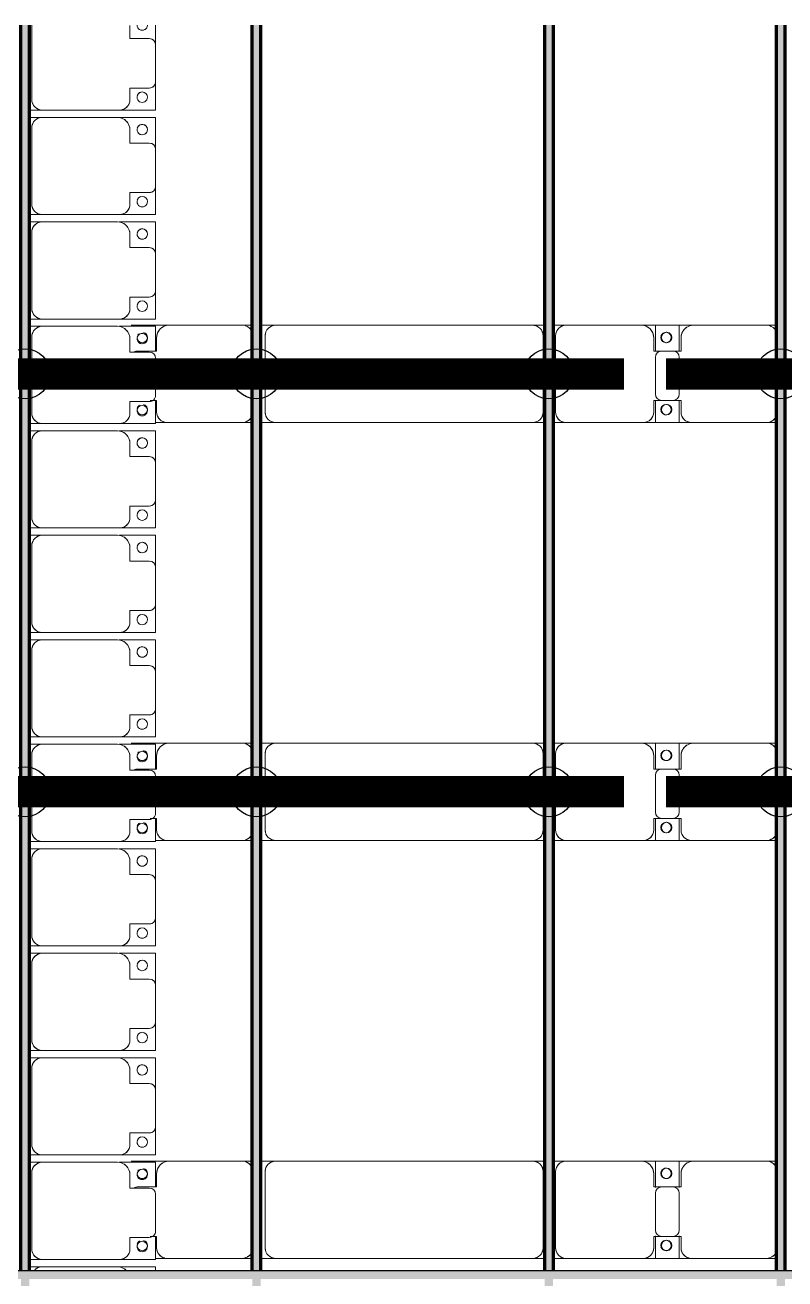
# Model space of a CAD drawing. Header units: millimetres. Extents: x -268744 to 115753, y -96240 to -10461.
# Drawn here: x -183046 to -179409, y -28647 to -22647 of the extents above; entities that cross this region are included whole.
import ezdxf

# ---------------------------------------------------------------- set-up
doc = ezdxf.new("R2010")
doc.units = ezdxf.units.MM
doc.layers.add('A-GENM', color=13, linetype='Continuous', lineweight=9)
doc.layers.add('S-BEAM', color=12, linetype='Continuous', lineweight=9)
doc.layers.add('GC-HOP 40x60 GIA CUONG', color=1, linetype='Continuous')

# ---------------------------------------------------------------- blocks, each defined once
blk = doc.blocks.new('Dầm C52 - Hộp 40x60-V24-KHUNG KẾT CẤU BÈ PIN 1')
at = {"layer": 'S-BEAM', "lineweight": 25}
blk.add_hatch(color=4, dxfattribs=at).paths.add_polyline_path([(-145811, -20), (145811, -20), (145811, 20), (-145811, 20)])
at = {"layer": 'S-BEAM', "color": 4, "lineweight": 25}
blk.add_line((-145811, 20), (145811, 20), dxfattribs=at)
blk = doc.blocks.new('Dải phao đi lại kèm đỡ invester - DẢI PHAO ĐI LẠI-102783-KHUNG KẾT CẤU BÈ PIN 1')
at = {"layer": 'A-GENM', "color": 7}
for p, q in [((2316.8, 1312.2), (2411.8, 1312.2)), ((2411.8, 1312.2), (2316.8, 1312.2)), ((2381.8, 1282.2), (2381.8, 1189.7)), ((2588.2, 1312.2), (2411.8, 1312.2)), ((2588.2, 1312.2), (2723.4, 1312.2)), ((2723.4, 1312.2), (2588.2, 1312.2)), ((2618.2, 1189.7), (2618.2, 1282.2)), ((2723.4, 1312.2), (2723.4, 1139.7)), ((2723.4, 1139.7), (2723.4, 1312.2)), ((2758.4, 1312.2), (2911.8, 1312.2)), ((2758.4, 1138.2), (2758.4, 1312.2)), ((2758.4, 1312.2), (2758.4, 1138.2)), ((2911.8, 1312.2), (2765.6, 1312.2)), ((2881.8, 1282.2), (2881.8, 1189.7)), ((3088.2, 1312.2), (2911.8, 1312.2)), ((3088.2, 1312.2), (3223.4, 1312.2)), ((3223.4, 1312.2), (3088.2, 1312.2)), ((3118.2, 1189.7), (3118.2, 1282.2)), ((3223.4, 1312.2), (3223.4, 1139.7)), ((3223.4, 1139.7), (3223.4, 1312.2)), ((3258.4, 1312.2), (3411.8, 1312.2)), ((3258.4, 1138.2), (3258.4, 1312.2)), ((3258.4, 1312.2), (3258.4, 1138.2)), ((3411.8, 1312.2), (3258.4, 1312.2)), ((3381.8, 1282.2), (3381.8, 1189.7)), ((3588.2, 1312.2), (3411.8, 1312.2)), ((3588.2, 1312.2), (3723.4, 1312.2)), ((3723.4, 1312.2), (3588.2, 1312.2)), ((3618.2, 1189.7), (3618.2, 1282.2)), ((3723.4, 1312.2), (3723.4, 1139.7)), ((3723.4, 1139.7), (3723.4, 1312.2)), ((3758.4, 1312.2), (3878.1, 1312.2)), ((3758.4, 1138.2), (3758.4, 1312.2)), ((3758.4, 1312.2), (3758.4, 1138.2)), ((3878.1, 1312.2), (3758.4, 1312.2)), ((3881.8, 1282.2), (3881.8, 1189.7)), ((4088.2, 1312.2), (3911.8, 1312.2)), ((4111.9, 1312.2), (4223.4, 1312.2)), ((4223.4, 1312.2), (4111.9, 1312.2)), ((4118.2, 1189.7), (4118.2, 1282.2)), ((4223.4, 1312.2), (4223.4, 1139.7)), ((4223.4, 1139.7), (4223.4, 1312.2)), ((4258.4, 1312.2), (4411.8, 1312.2)), ((4258.4, 1138.2), (4258.4, 1312.2)), ((4258.4, 1312.2), (4258.4, 1138.2)), ((4411.8, 1312.2), (4258.4, 1312.2)), ((4381.8, 1282.2), (4381.8, 1189.7)), ((4588.2, 1312.2), (4411.8, 1312.2)), ((4588.2, 1312.2), (4723.4, 1312.2)), ((4723.4, 1312.2), (4588.2, 1312.2)), ((4618.2, 1189.7), (4618.2, 1282.2)), ((4723.4, 1312.2), (4723.4, 1139.7)), ((4723.4, 1139.7), (4723.4, 1312.2)), ((4758.4, 1312.2), (4911.8, 1312.2)), ((4758.4, 1138.2), (4758.4, 1312.2)), ((4758.4, 1312.2), (4758.4, 1138.2)), ((4911.8, 1312.2), (4758.4, 1312.2)), ((4881.8, 1282.2), (4881.8, 1189.7)), ((5088.2, 1312.2), (4911.8, 1312.2)), ((5088.2, 1312.2), (5223.4, 1312.2)), ((5223.4, 1312.2), (5088.2, 1312.2)), ((5118.2, 1189.7), (5118.2, 1282.2)), ((5223.4, 1312.2), (5223.4, 1139.7)), ((5223.4, 1139.7), (5223.4, 1312.2)), ((5258.4, 1312.2), (5411.8, 1312.2)), ((5258.4, 1138.2), (5258.4, 1312.2)), ((5258.4, 1312.2), (5258.4, 1138.2)), ((5411.8, 1312.2), (5258.4, 1312.2)), ((5381.8, 1282.2), (5381.8, 1189.7)), ((5588.2, 1312.2), (5411.8, 1312.2)), ((5588.2, 1312.2), (5723.4, 1312.2)), ((5723.4, 1312.2), (5588.2, 1312.2)), ((5618.2, 1189.7), (5618.2, 1282.2)), ((5723.4, 1312.2), (5723.4, 1139.7)), ((5723.4, 1139.7), (5723.4, 1312.2)), ((5758.4, 1312.2), (5878.1, 1312.2)), ((5758.4, 1138.2), (5758.4, 1312.2)), ((5758.4, 1312.2), (5758.4, 1138.2)), ((5878.1, 1312.2), (5758.4, 1312.2)), ((5881.8, 1282.2), (5881.8, 1189.7)), ((6088.2, 1312.2), (5911.8, 1312.2)), ((6111.9, 1312.2), (6223.4, 1312.2)), ((6223.4, 1312.2), (6111.9, 1312.2)), ((6118.2, 1189.7), (6118.2, 1282.2)), ((6223.4, 1312.2), (6223.4, 1139.7)), ((6223.4, 1139.7), (6223.4, 1312.2)), ((6258.4, 1312.2), (6411.8, 1312.2)), ((6258.4, 1138.2), (6258.4, 1312.2)), ((6258.4, 1312.2), (6258.4, 1138.2)), ((6411.8, 1312.2), (6258.4, 1312.2)), ((6381.8, 1282.2), (6381.8, 1189.7)), ((6588.2, 1312.2), (6411.8, 1312.2)), ((6588.2, 1312.2), (6723.4, 1312.2)), ((6723.4, 1312.2), (6588.2, 1312.2)), ((6618.2, 1189.7), (6618.2, 1282.2)), ((6723.4, 1312.2), (6723.4, 1139.7)), ((6723.4, 1139.7), (6723.4, 1312.2)), ((6758.4, 1312.2), (6911.8, 1312.2)), ((6758.4, 1138.2), (6758.4, 1312.2)), ((6758.4, 1312.2), (6758.4, 1138.2)), ((6911.8, 1312.2), (6758.4, 1312.2)), ((6881.8, 1282.2), (6881.8, 1189.7)), ((7088.2, 1312.2), (6911.8, 1312.2)), ((7088.2, 1312.2), (7223.4, 1312.2)), ((7223.4, 1312.2), (7088.2, 1312.2)), ((7118.2, 1189.7), (7118.2, 1282.2)), ((7223.4, 1312.2), (7223.4, 1139.7)), ((7223.4, 1139.7), (7223.4, 1312.2)), ((7258.4, 1312.2), (7411.8, 1312.2)), ((7258.4, 1138.2), (7258.4, 1312.2)), ((7258.4, 1312.2), (7258.4, 1138.2)), ((7411.8, 1312.2), (7258.4, 1312.2)), ((7381.8, 1282.2), (7381.8, 1189.7)), ((7588.2, 1312.2), (7411.8, 1312.2)), ((7588.2, 1312.2), (7723.4, 1312.2)), ((7723.4, 1312.2), (7588.2, 1312.2)), ((7618.2, 1189.7), (7618.2, 1282.2)), ((7723.4, 1312.2), (7723.4, 1139.7)), ((7723.4, 1139.7), (7723.4, 1312.2)), ((7758.4, 1312.2), (7878.1, 1312.2)), ((7758.4, 1138.2), (7758.4, 1312.2)), ((7758.4, 1312.2), (7758.4, 1138.2)), ((7878.1, 1312.2), (7758.4, 1312.2)), ((7881.8, 1282.2), (7881.8, 1189.7)), ((8088.2, 1312.2), (7911.8, 1312.2)), ((8111.9, 1312.2), (8223.4, 1312.2)), ((8223.4, 1312.2), (8111.9, 1312.2)), ((8118.2, 1189.7), (8118.2, 1282.2)), ((8223.4, 1312.2), (8223.4, 1139.7)), ((8223.4, 1139.7), (8223.4, 1312.2)), ((8258.4, 1312.2), (8276.8, 1312.2)), ((8258.4, 1138.2), (8258.4, 1312.2)), ((8258.4, 1312.2), (8258.4, 1138.2)), ((8276.8, 1312.2), (8258.4, 1312.2)), ((2381.8, 1189.7), (2318.4, 1189.7)), ((2673.4, 1189.7), (2618.2, 1189.7)), ((2881.8, 1189.7), (2818.4, 1189.7)), ((3173.4, 1189.7), (3118.2, 1189.7)), ((3381.8, 1189.7), (3318.4, 1189.7)), ((3673.4, 1189.7), (3618.2, 1189.7)), ((3881.8, 1189.7), (3818.4, 1189.7)), ((4173.4, 1189.7), (4118.2, 1189.7)), ((4381.8, 1189.7), (4318.4, 1189.7)), ((4673.4, 1189.7), (4618.2, 1189.7)), ((4881.8, 1189.7), (4818.4, 1189.7)), ((5173.4, 1189.7), (5118.2, 1189.7)), ((5381.8, 1189.7), (5318.4, 1189.7)), ((5673.4, 1189.7), (5618.2, 1189.7)), ((5881.8, 1189.7), (5818.4, 1189.7)), ((6173.4, 1189.7), (6118.2, 1189.7)), ((6381.8, 1189.7), (6318.4, 1189.7)), ((6673.4, 1189.7), (6618.2, 1189.7)), ((6881.8, 1189.7), (6818.4, 1189.7)), ((7173.4, 1189.7), (7118.2, 1189.7)), ((7381.8, 1189.7), (7318.4, 1189.7)), ((7673.4, 1189.7), (7618.2, 1189.7)), ((7881.8, 1189.7), (7818.4, 1189.7)), ((8173.4, 1189.7), (8118.2, 1189.7)), ((2723.4, 769.7), (2723.4, 1139.7)), ((2758.4, 1129.7), (2758.4, 769.7)), ((3223.4, 769.7), (3223.4, 1139.7)), ((3258.4, 1129.7), (3258.4, 769.7)), ((3723.4, 769.7), (3723.4, 1139.7)), ((3758.4, 1129.7), (3758.4, 769.7)), ((4223.4, 769.7), (4223.4, 1139.7)), ((4258.4, 1129.7), (4258.4, 769.7)), ((4723.4, 769.7), (4723.4, 1139.7)), ((4758.4, 1129.7), (4758.4, 769.7)), ((5223.4, 769.7), (5223.4, 1139.7)), ((5258.4, 1129.7), (5258.4, 769.7)), ((5723.4, 769.7), (5723.4, 1139.7)), ((5758.4, 1129.7), (5758.4, 769.7)), ((6223.4, 769.7), (6223.4, 1139.7)), ((6258.4, 1129.7), (6258.4, 769.7)), ((6723.4, 769.7), (6723.4, 1139.7)), ((6758.4, 1129.7), (6758.4, 769.7)), ((7223.4, 769.7), (7223.4, 1139.7)), ((7258.4, 1129.7), (7258.4, 769.7)), ((7723.4, 769.7), (7723.4, 1139.7)), ((7758.4, 1129.7), (7758.4, 769.7)), ((8223.4, 769.7), (8223.4, 1139.7)), ((8258.4, 1129.7), (8258.4, 769.7)), ((2723.4, 769.7), (2723.4, 707.6)), ((2723.4, 769.7), (2723.4, 707.6)), ((2758.4, 707.6), (2758.4, 769.7)), ((2758.4, 707.6), (2758.4, 769.7)), ((3223.4, 769.7), (3223.4, 707.6)), ((3223.4, 769.7), (3223.4, 707.6)), ((3258.4, 707.6), (3258.4, 769.7)), ((3258.4, 707.6), (3258.4, 769.7)), ((3723.4, 769.7), (3723.4, 707.6)), ((3723.4, 769.7), (3723.4, 707.6)), ((3758.4, 707.6), (3758.4, 769.7)), ((3758.4, 707.6), (3758.4, 769.7)), ((4223.4, 769.7), (4223.4, 707.6)), ((4223.4, 769.7), (4223.4, 707.6)), ((4258.4, 707.6), (4258.4, 769.7)), ((4258.4, 707.6), (4258.4, 769.7)), ((4723.4, 769.7), (4723.4, 707.6)), ((4723.4, 769.7), (4723.4, 707.6)), ((4758.4, 707.6), (4758.4, 769.7)), ((4758.4, 707.6), (4758.4, 769.7)), ((5223.4, 769.7), (5223.4, 707.6)), ((5223.4, 769.7), (5223.4, 707.6)), ((5258.4, 707.6), (5258.4, 769.7)), ((5258.4, 707.6), (5258.4, 769.7)), ((5723.4, 769.7), (5723.4, 707.6)), ((5723.4, 769.7), (5723.4, 707.6)), ((5758.4, 707.6), (5758.4, 769.7)), ((5758.4, 707.6), (5758.4, 769.7)), ((6223.4, 769.7), (6223.4, 707.6)), ((6223.4, 769.7), (6223.4, 707.6)), ((6258.4, 707.6), (6258.4, 769.7)), ((6258.4, 707.6), (6258.4, 769.7)), ((6723.4, 769.7), (6723.4, 707.6)), ((6723.4, 769.7), (6723.4, 707.6)), ((6758.4, 707.6), (6758.4, 769.7)), ((6758.4, 707.6), (6758.4, 769.7)), ((7223.4, 769.7), (7223.4, 707.6)), ((7223.4, 769.7), (7223.4, 707.6)), ((7258.4, 707.6), (7258.4, 769.7)), ((7258.4, 707.6), (7258.4, 769.7)), ((7723.4, 769.7), (7723.4, 707.6)), ((7723.4, 769.7), (7723.4, 707.6)), ((7758.4, 707.6), (7758.4, 769.7)), ((7758.4, 707.6), (7758.4, 769.7)), ((8223.4, 769.7), (8223.4, 707.6)), ((8223.4, 769.7), (8223.4, 707.6)), ((8258.4, 707.6), (8258.4, 769.7)), ((8258.4, 707.6), (8258.4, 769.7)), ((2316.8, 719.7), (2673.4, 719.7)), ((2808.4, 719.7), (3173.4, 719.7)), ((3308.4, 719.7), (3673.4, 719.7)), ((3808.4, 719.7), (4173.4, 719.7)), ((4308.4, 719.7), (4673.4, 719.7)), ((4808.4, 719.7), (5173.4, 719.7)), ((5308.4, 719.7), (5673.4, 719.7)), ((5808.4, 719.7), (6173.4, 719.7)), ((6308.4, 719.7), (6673.4, 719.7)), ((6808.4, 719.7), (7173.4, 719.7)), ((7308.4, 719.7), (7673.4, 719.7)), ((7808.4, 719.7), (8173.4, 719.7))]:
    blk.add_line(p, q, dxfattribs=at)
for centre, radius, start, end in [((2316.8, 1248.6), 25, 270, 90), ((2316.8, 1248.6), 25, 300, 90), ((2411.8, 1282.2), 30, 90, 180), ((2411.8, 1282.2), 30, 105, 165), ((2411.8, 1282.2), 30, 135, 165), ((2411.8, 1282.2), 30, 135, 165), ((2588.2, 1282.2), 30, 360, 90), ((2588.2, 1282.2), 30, 60, 75), ((2588.2, 1282.2), 30, 15, 75), ((2588.2, 1282.2), 30, 60, 75), ((2588.2, 1282.2), 30, 15, 30), ((2588.2, 1282.2), 30, 15, 30), ((2661.8, 1248.6), 25, 90, 270), ((2661.8, 1248.6), 25, 90, 180), ((2661.8, 1248.6), 25, 270, 90), ((2661.8, 1248.6), 25, 270, 90), ((2816.8, 1248.6), 25, 90, 270), ((2816.8, 1248.6), 25, 90, 255), ((2816.8, 1248.6), 25, 270, 90), ((2816.8, 1248.6), 25, 300, 90), ((2911.8, 1282.2), 30, 90, 180), ((2911.8, 1282.2), 30, 105, 165), ((2911.8, 1282.2), 30, 135, 165), ((2911.8, 1282.2), 30, 135, 165), ((3088.2, 1282.2), 30, 360, 90), ((3088.2, 1282.2), 30, 60, 75), ((3088.2, 1282.2), 30, 15, 75), ((3088.2, 1282.2), 30, 60, 75), ((3088.2, 1282.2), 30, 15, 30), ((3088.2, 1282.2), 30, 15, 30), ((3161.8, 1248.6), 25, 90, 270), ((3161.8, 1248.6), 25, 90, 180), ((3161.8, 1248.6), 25, 270, 90), ((3161.8, 1248.6), 25, 270, 90), ((3316.8, 1248.6), 25, 90, 270), ((3316.8, 1248.6), 25, 90, 255), ((3316.8, 1248.6), 25, 270, 90), ((3316.8, 1248.6), 25, 300, 90), ((3411.8, 1282.2), 30, 90, 180), ((3411.8, 1282.2), 30, 105, 165), ((3411.8, 1282.2), 30, 135, 165), ((3411.8, 1282.2), 30, 135, 165), ((3588.2, 1282.2), 30, 360, 90), ((3588.2, 1282.2), 30, 60, 75), ((3588.2, 1282.2), 30, 15, 75), ((3588.2, 1282.2), 30, 60, 75), ((3588.2, 1282.2), 30, 15, 30), ((3588.2, 1282.2), 30, 15, 30), ((3661.8, 1248.6), 25, 90, 270), ((3661.8, 1248.6), 25, 90, 180), ((3661.8, 1248.6), 25, 270, 90), ((3661.8, 1248.6), 25, 270, 90), ((3816.8, 1248.6), 25, 90, 270), ((3816.8, 1248.6), 25, 90, 255), ((3816.8, 1248.6), 25, 270, 90), ((3816.8, 1248.6), 25, 300, 90), ((3911.8, 1282.2), 30, 90, 180), ((4088.2, 1282.2), 30, 360, 90), ((4088.2, 1282.2), 30, 15, 30), ((4088.2, 1282.2), 30, 15, 30), ((4161.8, 1248.6), 25, 90, 270), ((4161.8, 1248.6), 25, 90, 180), ((4161.8, 1248.6), 25, 270, 90), ((4161.8, 1248.6), 25, 270, 90), ((4316.8, 1248.6), 25, 90, 270), ((4316.8, 1248.6), 25, 90, 255), ((4316.8, 1248.6), 25, 270, 90), ((4316.8, 1248.6), 25, 300, 90), ((4411.8, 1282.2), 30, 90, 180), ((4411.8, 1282.2), 30, 105, 165), ((4411.8, 1282.2), 30, 135, 165), ((4411.8, 1282.2), 30, 135, 165), ((4588.2, 1282.2), 30, 360, 90), ((4588.2, 1282.2), 30, 60, 75), ((4588.2, 1282.2), 30, 15, 75), ((4588.2, 1282.2), 30, 60, 75), ((4588.2, 1282.2), 30, 15, 30), ((4588.2, 1282.2), 30, 15, 30), ((4661.8, 1248.6), 25, 90, 270), ((4661.8, 1248.6), 25, 90, 180), ((4661.8, 1248.6), 25, 270, 90), ((4661.8, 1248.6), 25, 270, 90), ((4816.8, 1248.6), 25, 90, 270), ((4816.8, 1248.6), 25, 90, 255), ((4816.8, 1248.6), 25, 270, 90), ((4816.8, 1248.6), 25, 300, 90), ((4911.8, 1282.2), 30, 90, 180), ((4911.8, 1282.2), 30, 105, 165), ((4911.8, 1282.2), 30, 135, 165), ((4911.8, 1282.2), 30, 135, 165), ((5088.2, 1282.2), 30, 360, 90), ((5088.2, 1282.2), 30, 60, 75), ((5088.2, 1282.2), 30, 15, 75), ((5088.2, 1282.2), 30, 60, 75), ((5088.2, 1282.2), 30, 15, 30), ((5088.2, 1282.2), 30, 15, 30), ((5161.8, 1248.6), 25, 90, 270), ((5161.8, 1248.6), 25, 90, 180), ((5161.8, 1248.6), 25, 270, 90), ((5161.8, 1248.6), 25, 270, 90), ((5316.8, 1248.6), 25, 90, 270), ((5316.8, 1248.6), 25, 90, 255), ((5316.8, 1248.6), 25, 270, 90), ((5316.8, 1248.6), 25, 300, 90), ((5411.8, 1282.2), 30, 90, 180), ((5411.8, 1282.2), 30, 105, 165), ((5411.8, 1282.2), 30, 135, 165), ((5411.8, 1282.2), 30, 135, 165), ((5588.2, 1282.2), 30, 360, 90), ((5588.2, 1282.2), 30, 60, 75), ((5588.2, 1282.2), 30, 15, 75), ((5588.2, 1282.2), 30, 60, 75), ((5588.2, 1282.2), 30, 15, 30), ((5588.2, 1282.2), 30, 15, 30), ((5661.8, 1248.6), 25, 90, 270), ((5661.8, 1248.6), 25, 90, 180), ((5661.8, 1248.6), 25, 270, 90), ((5661.8, 1248.6), 25, 270, 90), ((5816.8, 1248.6), 25, 90, 270), ((5816.8, 1248.6), 25, 90, 255), ((5816.8, 1248.6), 25, 270, 90), ((5816.8, 1248.6), 25, 300, 90), ((5911.8, 1282.2), 30, 90, 180), ((6088.2, 1282.2), 30, 360, 90), ((6088.2, 1282.2), 30, 15, 30), ((6088.2, 1282.2), 30, 15, 30), ((6161.8, 1248.6), 25, 90, 270), ((6161.8, 1248.6), 25, 90, 180), ((6161.8, 1248.6), 25, 270, 90), ((6161.8, 1248.6), 25, 270, 90), ((6316.8, 1248.6), 25, 90, 270), ((6316.8, 1248.6), 25, 90, 255), ((6316.8, 1248.6), 25, 270, 90), ((6316.8, 1248.6), 25, 300, 90), ((6411.8, 1282.2), 30, 90, 180), ((6411.8, 1282.2), 30, 105, 165), ((6411.8, 1282.2), 30, 135, 165), ((6411.8, 1282.2), 30, 135, 165), ((6588.2, 1282.2), 30, 360, 90), ((6588.2, 1282.2), 30, 60, 75), ((6588.2, 1282.2), 30, 15, 75), ((6588.2, 1282.2), 30, 60, 75), ((6588.2, 1282.2), 30, 15, 30), ((6588.2, 1282.2), 30, 15, 30), ((6661.8, 1248.6), 25, 90, 270), ((6661.8, 1248.6), 25, 90, 180), ((6661.8, 1248.6), 25, 270, 90), ((6661.8, 1248.6), 25, 270, 90), ((6816.8, 1248.6), 25, 90, 270), ((6816.8, 1248.6), 25, 90, 255), ((6816.8, 1248.6), 25, 270, 90), ((6816.8, 1248.6), 25, 300, 90), ((6911.8, 1282.2), 30, 90, 180), ((6911.8, 1282.2), 30, 105, 165), ((6911.8, 1282.2), 30, 135, 165), ((6911.8, 1282.2), 30, 135, 165), ((7088.2, 1282.2), 30, 0, 90), ((7088.2, 1282.2), 30, 60, 75), ((7088.2, 1282.2), 30, 15, 75), ((7088.2, 1282.2), 30, 60, 75), ((7088.2, 1282.2), 30, 15, 30), ((7088.2, 1282.2), 30, 15, 30), ((7161.8, 1248.6), 25, 90, 270), ((7161.8, 1248.6), 25, 90, 180), ((7161.8, 1248.6), 25, 270, 90), ((7161.8, 1248.6), 25, 270, 90), ((7316.8, 1248.6), 25, 90, 270), ((7316.8, 1248.6), 25, 90, 255), ((7316.8, 1248.6), 25, 270, 90), ((7316.8, 1248.6), 25, 300, 90), ((7411.8, 1282.2), 30, 90, 180), ((7411.8, 1282.2), 30, 105, 166.75217), ((7411.8, 1282.2), 30, 135, 166.75217), ((7411.8, 1282.2), 30, 135, 166.75217), ((7588.2, 1282.2), 30, 360, 90), ((7588.2, 1282.2), 30, 60, 75), ((7588.2, 1282.2), 30, 15, 75), ((7588.2, 1282.2), 30, 60, 75), ((7588.2, 1282.2), 30, 15, 30), ((7588.2, 1282.2), 30, 15, 30), ((7661.8, 1248.6), 25, 90, 270), ((7661.8, 1248.6), 25, 90, 180), ((7661.8, 1248.6), 25, 270, 90), ((7661.8, 1248.6), 25, 270, 90), ((7816.8, 1248.6), 25, 90, 270), ((7816.8, 1248.6), 25, 90, 255), ((7816.8, 1248.6), 25, 270, 90), ((7816.8, 1248.6), 25, 300, 90), ((7911.8, 1282.2), 30, 90, 180), ((8088.2, 1282.2), 30, 360, 90), ((8088.2, 1282.2), 30, 15, 30), ((8088.2, 1282.2), 30, 15, 30), ((8161.8, 1248.6), 25, 90, 270), ((8161.8, 1248.6), 25, 90, 180), ((8161.8, 1248.6), 25, 270, 90), ((8161.8, 1248.6), 25, 270, 90), ((2316.8, 1248.6), 25, 270, 285), ((2661.8, 1248.6), 25, 195, 255), ((2816.8, 1248.6), 25, 270, 285), ((3161.8, 1248.6), 25, 195, 255), ((3316.8, 1248.6), 25, 270, 285), ((3661.8, 1248.6), 25, 195, 255), ((3816.8, 1248.6), 25, 270, 285), ((4161.8, 1248.6), 25, 195, 255), ((4316.8, 1248.6), 25, 270, 285), ((4661.8, 1248.6), 25, 195, 255), ((4816.8, 1248.6), 25, 270, 285), ((5161.8, 1248.6), 25, 195, 255), ((5316.8, 1248.6), 25, 270, 285), ((5661.8, 1248.6), 25, 195, 255), ((5816.8, 1248.6), 25, 270, 285), ((6161.8, 1248.6), 25, 195, 255), ((6316.8, 1248.6), 25, 270, 285), ((6661.8, 1248.6), 25, 195, 255), ((6816.8, 1248.6), 25, 270, 285), ((7161.8, 1248.6), 25, 195, 255), ((7316.8, 1248.6), 25, 270, 285), ((7661.8, 1248.6), 25, 195, 255), ((7816.8, 1248.6), 25, 270, 285), ((8161.8, 1248.6), 25, 195, 255), ((2673.4, 1139.7), 50, 0, 90), ((2673.4, 1139.7), 50, 15, 90), ((2818.4, 1129.7), 60, 90, 180), ((2818.4, 1129.7), 60, 90, 150), ((3173.4, 1139.7), 50, 0, 90), ((3173.4, 1139.7), 50, 15, 90), ((3318.4, 1129.7), 60, 90, 180), ((3318.4, 1129.7), 60, 90, 150), ((3673.4, 1139.7), 50, 0, 90), ((3673.4, 1139.7), 50, 15, 90), ((3818.4, 1129.7), 60, 90, 180), ((3818.4, 1129.7), 60, 90, 150), ((4173.4, 1139.7), 50, 0, 90), ((4173.4, 1139.7), 50, 15, 90), ((4318.4, 1129.7), 60, 90, 180), ((4318.4, 1129.7), 60, 90, 150), ((4673.4, 1139.7), 50, 0, 90), ((4673.4, 1139.7), 50, 15, 90), ((4818.4, 1129.7), 60, 90, 180), ((4818.4, 1129.7), 60, 90, 150), ((5173.4, 1139.7), 50, 360, 90), ((5173.4, 1139.7), 50, 15, 90), ((5318.4, 1129.7), 60, 90, 180), ((5318.4, 1129.7), 60, 90, 150), ((5673.4, 1139.7), 50, 0, 90), ((5673.4, 1139.7), 50, 15, 90), ((5818.4, 1129.7), 60, 90, 180), ((5818.4, 1129.7), 60, 90, 150), ((6173.4, 1139.7), 50, 0, 90), ((6173.4, 1139.7), 50, 15, 90), ((6318.4, 1129.7), 60, 90, 180), ((6318.4, 1129.7), 60, 90, 150), ((6673.4, 1139.7), 50, 360, 90), ((6673.4, 1139.7), 50, 15, 90), ((6818.4, 1129.7), 60, 90, 180), ((6818.4, 1129.7), 60, 90, 150), ((7173.4, 1139.7), 50, 360, 90), ((7173.4, 1139.7), 50, 15, 90), ((7318.4, 1129.7), 60, 90, 180), ((7318.4, 1129.7), 60, 90, 150), ((7673.4, 1139.7), 50, 0, 90), ((7673.4, 1139.7), 50, 15, 90), ((7818.4, 1129.7), 60, 90, 180), ((7818.4, 1129.7), 60, 90, 150), ((8173.4, 1139.7), 50, 0, 90), ((8173.4, 1139.7), 50, 15, 90), ((8318.4, 1129.7), 60, 135, 180), ((8318.4, 1129.7), 60, 135, 150), ((2673.4, 769.7), 50, 270, 0), ((2673.4, 769.7), 50, 270, 345), ((2808.4, 769.7), 50, 180, 270), ((2808.4, 769.7), 50, 195, 270), ((3173.4, 769.7), 50, 270, 0), ((3173.4, 769.7), 50, 270, 345), ((3308.4, 769.7), 50, 180, 270), ((3308.4, 769.7), 50, 195, 270), ((3673.4, 769.7), 50, 270, 360), ((3673.4, 769.7), 50, 270, 345), ((3808.4, 769.7), 50, 180, 270), ((3808.4, 769.7), 50, 195, 270), ((4173.4, 769.7), 50, 270, 0), ((4173.4, 769.7), 50, 270, 345), ((4308.4, 769.7), 50, 180, 270), ((4308.4, 769.7), 50, 195, 270), ((4673.4, 769.7), 50, 270, 0), ((4673.4, 769.7), 50, 270, 345), ((4808.4, 769.7), 50, 180, 270), ((4808.4, 769.7), 50, 195, 270), ((5173.4, 769.7), 50, 270, 0), ((5173.4, 769.7), 50, 270, 345), ((5308.4, 769.7), 50, 180, 270), ((5308.4, 769.7), 50, 195, 270), ((5673.4, 769.7), 50, 270, 0), ((5673.4, 769.7), 50, 270, 345), ((5808.4, 769.7), 50, 180, 270), ((5808.4, 769.7), 50, 195, 270), ((6173.4, 769.7), 50, 270, 0), ((6173.4, 769.7), 50, 270, 345), ((6308.4, 769.7), 50, 180, 270), ((6308.4, 769.7), 50, 195, 270), ((6673.4, 769.7), 50, 270, 0), ((6673.4, 769.7), 50, 270, 345), ((6808.4, 769.7), 50, 180, 270), ((6808.4, 769.7), 50, 195, 270), ((7173.4, 769.7), 50, 270, 0), ((7173.4, 769.7), 50, 270, 345), ((7308.4, 769.7), 50, 180, 270), ((7308.4, 769.7), 50, 195, 270), ((7673.4, 769.7), 50, 270, 0), ((7673.4, 769.7), 50, 270, 345), ((7808.4, 769.7), 50, 180, 270), ((7808.4, 769.7), 50, 195, 270), ((8173.4, 769.7), 50, 270, 0), ((8173.4, 769.7), 50, 270, 345), ((8308.4, 769.7), 50, 180, 225), ((8308.4, 769.7), 50, 195, 225)]:
    blk.add_arc(centre, radius, start, end, dxfattribs=at)
blk = doc.blocks.new('Dầm C52 - Dầm C52-102503-KHUNG KẾT CẤU BÈ PIN 1')
at = {"layer": 'S-BEAM', "lineweight": 140}
h = blk.add_hatch(color=1, dxfattribs=at)
h.paths.add_polyline_path([(-25480.9, 20), (-25480.9, -20), (-25440.9, -20), (-25440.9, 20)])
h.paths.add_polyline_path([(-25400.9, 20), (-25400.9, -20), (-19440.9, -20), (-19443, 20), (-24983.5, 20)])
h.paths.add_polyline_path([(-19400.9, 20), (-19400.9, -20), (-13440.9, -20), (-13440.9, 20), (-17596.2, 20)])
h.paths.add_polyline_path([(-13400.9, -20), (-7440.9, -20), (-7440.9, 20), (-13400.9, 20)])
h.paths.add_polyline_path([(-7400.9, -20), (-1440.9, -20), (-1440.9, 20), (-7400.9, 20)])
h.paths.add_polyline_path([(-1400.9, -20), (4559.1, -20), (4559.1, 20), (-1400.9, 20)])
h.paths.add_polyline_path([(4599.1, -20), (10559.1, -20), (10559.1, 20), (4599.1, 20)])
h.paths.add_polyline_path([(10599.1, 20), (10599.1, -20), (16559.1, -20), (16559.1, 20), (11952.8, 20)])
h.paths.add_polyline_path([(16599.1, -20), (22559.1, -20), (22559.1, 20), (16599.1, 20)])
h.paths.add_polyline_path([(22599.1, -20), (25259.1, -20), (25259.1, 20), (22599.1, 20)])
h.paths.add_polyline_path([(25299.1, -20), (25441.8, -20), (25441.8, 20), (25299.1, 20)])
at = {"layer": 'S-BEAM', "color": 1, "lineweight": 140}
for p, q in [((16599.1, 20), (22559.1, 20)), ((22559.1, -20), (16599.1, -20))]:
    blk.add_line(p, q, dxfattribs=at)
blk = doc.blocks.new('Dầm C52 - Dầm C52-102502-KHUNG KẾT CẤU BÈ PIN 1')
at = {"layer": 'S-BEAM', "lineweight": 140}
h = blk.add_hatch(color=1, dxfattribs=at)
h.paths.add_polyline_path([(-25480.9, 20), (-25480.9, -20), (-25440.9, -20), (-25440.9, 20)])
h.paths.add_polyline_path([(-25400.9, 20), (-25400.9, -20), (-19440.9, -20), (-19443, 20), (-24983.5, 20)])
h.paths.add_polyline_path([(-19400.9, 20), (-19400.9, -20), (-13440.9, -20), (-13440.9, 20), (-18981.3, 20)])
h.paths.add_polyline_path([(-13400.9, -20), (-7440.9, -20), (-7440.9, 20), (-13400.9, 20)])
h.paths.add_polyline_path([(-7400.9, -20), (-1440.9, -20), (-1440.9, 20), (-7400.9, 20)])
h.paths.add_polyline_path([(-1400.9, -20), (4559.1, -20), (4559.1, 20), (-1400.9, 20)])
h.paths.add_polyline_path([(4599.1, 20), (4599.1, -20), (10559.1, -20), (10559.1, 20), (5027.2, 20)])
h.paths.add_polyline_path([(10599.1, -20), (16559.1, -20), (16559.1, 20), (10599.1, 20)])
h.paths.add_polyline_path([(16599.1, 20), (16599.1, -20), (22559.1, -20), (22559.1, 20), (17031.5, 20)])
h.paths.add_polyline_path([(22599.1, -20), (25259.1, -20), (25259.1, 20), (22599.1, 20)])
h.paths.add_polyline_path([(25299.1, -20), (25480.9, -20), (25480.9, 20), (25299.1, 20)])
at = {"layer": 'S-BEAM', "color": 1, "lineweight": 140}
for p, q in [((16599.1, 20), (22559.1, 20)), ((22559.1, -20), (16599.1, -20))]:
    blk.add_line(p, q, dxfattribs=at)
blk = doc.blocks.new('Dai phao do pin - DẢI PHAO ĐỠ PIN-V50-KHUNG KẾT CẤU BÈ PIN 1')
at = {"layer": 'A-GENM', "color": 7}
for p, q in [((-1312.2, 241.6), (-1129.7, 241.6)), ((-1129.7, 241.6), (-1312.2, 241.6)), ((-779.7, 241.6), (-1129.7, 241.6)), ((-779.7, 241.6), (-732.4, 241.6)), ((-779.7, 241.6), (-732.4, 241.6)), ((-692.4, 241.6), (-620.3, 241.6)), ((-692.4, 241.6), (-620.3, 241.6)), ((610.3, 241.6), (-620.3, 241.6)), ((610.3, 241.6), (667.6, 241.6)), ((610.3, 241.6), (667.6, 241.6)), ((707.6, 241.6), (769.7, 241.6)), ((707.6, 241.6), (769.7, 241.6)), ((1129.7, 241.6), (769.7, 241.6)), ((1129.7, 241.6), (1312.2, 241.6)), ((1312.2, 241.6), (1129.7, 241.6)), ((1197.8, 241.6), (1380.3, 241.6)), ((1197.8, 116.2), (1197.8, 241.6)), ((1380.3, 241.6), (1197.8, 241.6)), ((1312.2, 241.6), (1312.2, 116.2)), ((1730.3, 241.6), (1380.3, 241.6)), ((1730.3, 241.6), (1777.6, 241.6)), ((1730.3, 241.6), (1777.6, 241.6)), ((-1189.7, 181.6), (-1189.7, 118.2)), ((-670.3, 191.6), (-670.3, -173.4)), ((660.3, -173.4), (660.3, 191.6)), ((719.7, 191.6), (719.7, -173.4)), ((1189.7, 118.2), (1189.7, 181.6)), ((1320.3, 181.6), (1320.3, 118.2)), ((-1189.7, 118.2), (-1282.2, 118.2)), ((1282.2, 118.2), (1189.7, 118.2)), ((1197.8, 88.2), (1197.8, -88.2)), ((1320.3, 118.2), (1227.8, 118.2)), ((1312.2, -88.2), (1312.2, 88.2)), ((-1220.1, -118.2), (-1189.7, -118.2)), ((-1189.7, -118.2), (-1189.7, -173.4)), ((1189.7, -173.4), (1189.7, -118.2)), ((1189.7, -118.2), (1282.2, -118.2)), ((1197.8, -223.4), (1197.8, -116.2)), ((1227.8, -118.2), (1320.3, -118.2)), ((1312.2, -116.2), (1312.2, -223.4)), ((1320.3, -118.2), (1320.3, -173.4)), ((-1139.7, -223.4), (-1195.8, -223.4)), ((-1195.8, -223.4), (-1139.7, -223.4)), ((-1139.7, -223.4), (-779.7, -223.4)), ((-732.4, -223.4), (-779.7, -223.4)), ((-732.4, -223.4), (-779.7, -223.4)), ((-620.3, -223.4), (-692.4, -223.4)), ((-620.3, -223.4), (-692.4, -223.4)), ((-620.3, -223.4), (610.3, -223.4)), ((667.6, -223.4), (610.3, -223.4)), ((667.6, -223.4), (610.3, -223.4)), ((769.7, -223.4), (707.6, -223.4)), ((769.7, -223.4), (707.6, -223.4)), ((769.7, -223.4), (1139.7, -223.4)), ((1312.2, -223.4), (1139.7, -223.4)), ((1139.7, -223.4), (1312.2, -223.4)), ((1370.3, -223.4), (1197.8, -223.4)), ((1197.8, -223.4), (1370.3, -223.4)), ((1370.3, -223.4), (1730.3, -223.4)), ((1777.6, -223.4), (1730.3, -223.4)), ((1777.6, -223.4), (1730.3, -223.4))]:
    blk.add_line(p, q, dxfattribs=at)
for centre, radius, start, end in [((-1129.7, 181.6), 60, 90, 180), ((-779.7, 191.6), 50, 30, 90), ((-620.3, 191.6), 50, 90, 180), ((610.3, 191.6), 50, 360, 90), ((610.3, 191.6), 50, 60, 90), ((769.7, 191.6), 50, 90, 180), ((1129.7, 181.6), 60, 360, 90), ((1380.3, 181.6), 60, 90, 180), ((1730.3, 191.6), 50, 30, 90), ((-1258.6, 183.2), 25, 180, 0), ((-1258.6, 183.2), 25, 180, 300), ((-1258.6, 183.2), 25, 135, 150), ((-1258.6, 183.2), 25, 135, 150), ((-1258.6, 183.2), 25, 0, 75), ((-1258.6, 183.2), 25, 0, 75), ((-1258.6, 183.2), 25, 330, 360), ((-1129.7, 181.6), 60, 120, 180), ((-779.7, 191.6), 50, 30, 72.52498), ((-620.3, 191.6), 50, 150, 180), ((-620.3, 191.6), 50, 105, 135), ((610.3, 191.6), 50, 15, 30), ((769.7, 191.6), 50, 105, 180), ((1129.7, 181.6), 60, 360, 60), ((1248.6, 183.2), 25, 360, 180), ((1248.6, 183.2), 25, 180, 360), ((1248.6, 183.2), 25, 360, 165), ((1251.4, 183.2), 25, 0, 180), ((1251.4, 183.2), 25, 90, 180), ((1251.4, 183.2), 25, 180, 360), ((1251.4, 183.2), 25, 180, 300), ((1248.6, 183.2), 25, 210, 360), ((1251.4, 183.2), 25, 15, 75), ((1380.3, 181.6), 60, 120, 180), ((1730.3, 191.6), 50, 30, 75), ((1251.4, 183.2), 25, 330, 345), ((-1282.2, 88.2), 30, 90, 120), ((1227.8, 88.2), 30, 90, 180), ((1282.2, 88.2), 30, 360, 90), ((1227.8, -88.2), 30, 180, 270), ((1282.2, -88.2), 30, 270, 360), ((-1258.6, -161.8), 25, 180, 0), ((-1258.6, -161.8), 25, 180, 270), ((-1258.6, -161.8), 25, 120, 165), ((-1258.6, -161.8), 25, 120, 165), ((-1258.6, -161.8), 25, 0, 75), ((-1258.6, -161.8), 25, 0, 75), ((-1258.6, -161.8), 25, 285, 360), ((-1139.7, -173.4), 50, 180, 270), ((-1139.7, -173.4), 50, 180, 255), ((-620.3, -173.4), 50, 180, 270), ((-620.3, -173.4), 50, 180, 210), ((610.3, -173.4), 50, 270, 360), ((610.3, -173.4), 50, 330, 360), ((769.7, -173.4), 50, 180, 270), ((769.7, -173.4), 50, 180, 255), ((1139.7, -173.4), 50, 270, 360), ((1139.7, -173.4), 50, 285, 360), ((1248.6, -161.8), 25, 0, 180), ((1248.6, -161.8), 25, 180, 0), ((1248.6, -161.8), 25, 105, 165), ((1248.6, -161.8), 25, 195, 0), ((1251.4, -161.8), 25, 0, 180), ((1251.4, -161.8), 25, 105, 180), ((1251.4, -161.8), 25, 180, 0), ((1251.4, -161.8), 25, 180, 270), ((1248.6, -161.8), 25, 360, 75), ((1251.4, -161.8), 25, 15, 75), ((1251.4, -161.8), 25, 285, 345), ((1370.3, -173.4), 50, 180, 270), ((1370.3, -173.4), 50, 180, 255), ((-779.7, -173.4), 50, 270, 330), ((-779.7, -173.4), 50, 287.47502, 330), ((-620.3, -173.4), 50, 240, 270), ((610.3, -173.4), 50, 285, 300), ((1730.3, -173.4), 50, 270, 330), ((1730.3, -173.4), 50, 285, 330)]:
    blk.add_arc(centre, radius, start, end, dxfattribs=at)
blk = doc.blocks.new('Dai phao do pin - DẢI PHAO ĐỠ PIN-V51-KHUNG KẾT CẤU BÈ PIN 1')
at = {"layer": 'A-GENM', "color": 7}
for p, q in [((-1312.2, 241.6), (-1129.7, 241.6)), ((-1129.7, 241.6), (-1312.2, 241.6)), ((-779.7, 241.6), (-1129.7, 241.6)), ((-779.7, 241.6), (-732.4, 241.6)), ((-779.7, 241.6), (-732.4, 241.6)), ((-692.4, 241.6), (-620.3, 241.6)), ((-692.4, 241.6), (-620.3, 241.6)), ((610.3, 241.6), (-620.3, 241.6)), ((610.3, 241.6), (667.6, 241.6)), ((610.3, 241.6), (667.6, 241.6)), ((707.6, 241.6), (769.7, 241.6)), ((707.6, 241.6), (769.7, 241.6)), ((1129.7, 241.6), (769.7, 241.6)), ((1129.7, 241.6), (1312.2, 241.6)), ((1312.2, 241.6), (1129.7, 241.6)), ((1197.8, 241.6), (1380.3, 241.6)), ((1197.8, 116.2), (1197.8, 241.6)), ((1380.3, 241.6), (1197.8, 241.6)), ((1312.2, 241.6), (1312.2, 116.2)), ((1730.3, 241.6), (1380.3, 241.6)), ((1730.3, 241.6), (1777.6, 241.6)), ((1730.3, 241.6), (1777.6, 241.6)), ((-1189.7, 181.6), (-1189.7, 118.2)), ((-670.3, 191.6), (-670.3, -173.4)), ((660.3, -173.4), (660.3, 191.6)), ((719.7, 191.6), (719.7, -173.4)), ((1189.7, 118.2), (1189.7, 181.6)), ((1320.3, 181.6), (1320.3, 118.2)), ((-1189.7, 118.2), (-1282.2, 118.2)), ((1282.2, 118.2), (1189.7, 118.2)), ((1197.8, 88.2), (1197.8, -88.2)), ((1320.3, 118.2), (1227.8, 118.2)), ((1312.2, -88.2), (1312.2, 88.2)), ((-1220.1, -118.2), (-1189.7, -118.2)), ((-1189.7, -118.2), (-1189.7, -173.4)), ((1189.7, -173.4), (1189.7, -118.2)), ((1189.7, -118.2), (1282.2, -118.2)), ((1197.8, -223.4), (1197.8, -116.2)), ((1227.8, -118.2), (1320.3, -118.2)), ((1312.2, -116.2), (1312.2, -223.4)), ((1320.3, -118.2), (1320.3, -173.4)), ((-1139.7, -223.4), (-1195.8, -223.4)), ((-1195.8, -223.4), (-1139.7, -223.4)), ((-1139.7, -223.4), (-779.7, -223.4)), ((-732.4, -223.4), (-779.7, -223.4)), ((-732.4, -223.4), (-779.7, -223.4)), ((-620.3, -223.4), (-692.4, -223.4)), ((-620.3, -223.4), (-692.4, -223.4)), ((-620.3, -223.4), (610.3, -223.4)), ((667.6, -223.4), (610.3, -223.4)), ((667.6, -223.4), (610.3, -223.4)), ((769.7, -223.4), (707.6, -223.4)), ((769.7, -223.4), (707.6, -223.4)), ((769.7, -223.4), (1139.7, -223.4)), ((1312.2, -223.4), (1139.7, -223.4)), ((1139.7, -223.4), (1312.2, -223.4)), ((1370.3, -223.4), (1197.8, -223.4)), ((1197.8, -223.4), (1370.3, -223.4)), ((1370.3, -223.4), (1730.3, -223.4)), ((1777.6, -223.4), (1730.3, -223.4)), ((1777.6, -223.4), (1730.3, -223.4))]:
    blk.add_line(p, q, dxfattribs=at)
for centre, radius, start, end in [((-1129.7, 181.6), 60, 90, 180), ((-779.7, 191.6), 50, 30, 90), ((-620.3, 191.6), 50, 90, 180), ((610.3, 191.6), 50, 360, 90), ((610.3, 191.6), 50, 60, 90), ((769.7, 191.6), 50, 90, 180), ((1129.7, 181.6), 60, 360, 90), ((1380.3, 181.6), 60, 90, 180), ((1730.3, 191.6), 50, 30, 90), ((-1258.6, 183.2), 25, 180, 0), ((-1258.6, 183.2), 25, 180, 300), ((-1258.6, 183.2), 25, 135, 150), ((-1258.6, 183.2), 25, 135, 150), ((-1258.6, 183.2), 25, 0, 75), ((-1258.6, 183.2), 25, 0, 75), ((-1258.6, 183.2), 25, 330, 360), ((-1129.7, 181.6), 60, 120, 180), ((-779.7, 191.6), 50, 30, 72.52498), ((-620.3, 191.6), 50, 150, 180), ((-620.3, 191.6), 50, 105, 135), ((610.3, 191.6), 50, 15, 30), ((769.7, 191.6), 50, 105, 180), ((1129.7, 181.6), 60, 360, 60), ((1248.6, 183.2), 25, 360, 180), ((1248.6, 183.2), 25, 180, 360), ((1248.6, 183.2), 25, 360, 165), ((1251.4, 183.2), 25, 0, 180), ((1251.4, 183.2), 25, 90, 180), ((1251.4, 183.2), 25, 180, 360), ((1251.4, 183.2), 25, 180, 300), ((1248.6, 183.2), 25, 210, 360), ((1251.4, 183.2), 25, 15, 75), ((1380.3, 181.6), 60, 120, 180), ((1730.3, 191.6), 50, 30, 75), ((1251.4, 183.2), 25, 330, 345), ((-1282.2, 88.2), 30, 90, 120), ((1227.8, 88.2), 30, 90, 180), ((1282.2, 88.2), 30, 360, 90), ((1227.8, -88.2), 30, 180, 270), ((1282.2, -88.2), 30, 270, 360), ((-1258.6, -161.8), 25, 180, 0), ((-1258.6, -161.8), 25, 180, 270), ((-1258.6, -161.8), 25, 120, 165), ((-1258.6, -161.8), 25, 120, 165), ((-1258.6, -161.8), 25, 0, 75), ((-1258.6, -161.8), 25, 0, 75), ((-1258.6, -161.8), 25, 285, 360), ((-1139.7, -173.4), 50, 180, 270), ((-1139.7, -173.4), 50, 180, 255), ((-620.3, -173.4), 50, 180, 270), ((-620.3, -173.4), 50, 180, 210), ((610.3, -173.4), 50, 270, 360), ((610.3, -173.4), 50, 330, 360), ((769.7, -173.4), 50, 180, 270), ((769.7, -173.4), 50, 180, 255), ((1139.7, -173.4), 50, 270, 360), ((1139.7, -173.4), 50, 285, 360), ((1248.6, -161.8), 25, 0, 180), ((1248.6, -161.8), 25, 180, 0), ((1248.6, -161.8), 25, 105, 165), ((1248.6, -161.8), 25, 195, 0), ((1251.4, -161.8), 25, 0, 180), ((1251.4, -161.8), 25, 105, 180), ((1251.4, -161.8), 25, 180, 0), ((1251.4, -161.8), 25, 180, 270), ((1248.6, -161.8), 25, 360, 75), ((1251.4, -161.8), 25, 15, 75), ((1251.4, -161.8), 25, 285, 345), ((1370.3, -173.4), 50, 180, 270), ((1370.3, -173.4), 50, 180, 255), ((-779.7, -173.4), 50, 270, 330), ((-779.7, -173.4), 50, 287.47502, 330), ((-620.3, -173.4), 50, 240, 270), ((610.3, -173.4), 50, 285, 300), ((1730.3, -173.4), 50, 270, 330), ((1730.3, -173.4), 50, 285, 330)]:
    blk.add_arc(centre, radius, start, end, dxfattribs=at)
blk = doc.blocks.new('Dai phao do pin - DẢI PHAO ĐỠ PIN-V52-KHUNG KẾT CẤU BÈ PIN 1')
at = {"layer": 'A-GENM', "color": 7}
for p, q in [((-1312.2, 241.6), (-1129.7, 241.6)), ((-1129.7, 241.6), (-1312.2, 241.6)), ((-779.7, 241.6), (-1129.7, 241.6)), ((-779.7, 241.6), (-732.4, 241.6)), ((-779.7, 241.6), (-732.4, 241.6)), ((-692.4, 241.6), (-620.3, 241.6)), ((-692.4, 241.6), (-620.3, 241.6)), ((610.3, 241.6), (-620.3, 241.6)), ((610.3, 241.6), (667.6, 241.6)), ((610.3, 241.6), (667.6, 241.6)), ((707.6, 241.6), (769.7, 241.6)), ((707.6, 241.6), (769.7, 241.6)), ((1129.7, 241.6), (769.7, 241.6)), ((1129.7, 241.6), (1312.2, 241.6)), ((1312.2, 241.6), (1129.7, 241.6)), ((1197.8, 241.6), (1380.3, 241.6)), ((1197.8, 116.2), (1197.8, 241.6)), ((1380.3, 241.6), (1197.8, 241.6)), ((1312.2, 241.6), (1312.2, 116.2)), ((1730.3, 241.6), (1380.3, 241.6)), ((1730.3, 241.6), (1777.6, 241.6)), ((1730.3, 241.6), (1777.6, 241.6)), ((-1189.7, 181.6), (-1189.7, 118.2)), ((-670.3, 191.6), (-670.3, -173.4)), ((660.3, -173.4), (660.3, 191.6)), ((719.7, 191.6), (719.7, -173.4)), ((1189.7, 118.2), (1189.7, 181.6)), ((1320.3, 181.6), (1320.3, 118.2)), ((-1189.7, 118.2), (-1282.2, 118.2)), ((1282.2, 118.2), (1189.7, 118.2)), ((1197.8, 88.2), (1197.8, -88.2)), ((1320.3, 118.2), (1227.8, 118.2)), ((1312.2, -88.2), (1312.2, 88.2)), ((-1220.1, -118.2), (-1189.7, -118.2)), ((-1189.7, -118.2), (-1189.7, -173.4)), ((1189.7, -173.4), (1189.7, -118.2)), ((1189.7, -118.2), (1282.2, -118.2)), ((1197.8, -223.4), (1197.8, -116.2)), ((1227.8, -118.2), (1320.3, -118.2)), ((1312.2, -116.2), (1312.2, -223.4)), ((1320.3, -118.2), (1320.3, -173.4)), ((-1139.7, -223.4), (-1195.8, -223.4)), ((-1195.8, -223.4), (-1139.7, -223.4)), ((-1139.7, -223.4), (-779.7, -223.4)), ((-732.4, -223.4), (-779.7, -223.4)), ((-732.4, -223.4), (-779.7, -223.4)), ((-620.3, -223.4), (-692.4, -223.4)), ((-620.3, -223.4), (-692.4, -223.4)), ((-620.3, -223.4), (610.3, -223.4)), ((667.6, -223.4), (610.3, -223.4)), ((667.6, -223.4), (610.3, -223.4)), ((769.7, -223.4), (707.6, -223.4)), ((769.7, -223.4), (707.6, -223.4)), ((769.7, -223.4), (1139.7, -223.4)), ((1312.2, -223.4), (1139.7, -223.4)), ((1139.7, -223.4), (1312.2, -223.4)), ((1370.3, -223.4), (1197.8, -223.4)), ((1197.8, -223.4), (1370.3, -223.4)), ((1370.3, -223.4), (1730.3, -223.4)), ((1777.6, -223.4), (1730.3, -223.4)), ((1777.6, -223.4), (1730.3, -223.4))]:
    blk.add_line(p, q, dxfattribs=at)
for centre, radius, start, end in [((-1129.7, 181.6), 60, 90, 180), ((-779.7, 191.6), 50, 30, 90), ((-620.3, 191.6), 50, 90, 180), ((610.3, 191.6), 50, 360, 90), ((610.3, 191.6), 50, 60, 90), ((769.7, 191.6), 50, 90, 180), ((1129.7, 181.6), 60, 360, 90), ((1380.3, 181.6), 60, 90, 180), ((1730.3, 191.6), 50, 30, 90), ((-1258.6, 183.2), 25, 180, 0), ((-1258.6, 183.2), 25, 180, 300), ((-1258.6, 183.2), 25, 135, 150), ((-1258.6, 183.2), 25, 135, 150), ((-1258.6, 183.2), 25, 0, 75), ((-1258.6, 183.2), 25, 0, 75), ((-1258.6, 183.2), 25, 330, 360), ((-1129.7, 181.6), 60, 120, 180), ((-779.7, 191.6), 50, 30, 72.52498), ((-620.3, 191.6), 50, 150, 180), ((-620.3, 191.6), 50, 105, 135), ((610.3, 191.6), 50, 15, 30), ((769.7, 191.6), 50, 105, 180), ((1129.7, 181.6), 60, 360, 60), ((1248.6, 183.2), 25, 360, 180), ((1248.6, 183.2), 25, 180, 360), ((1248.6, 183.2), 25, 360, 165), ((1251.4, 183.2), 25, 0, 180), ((1251.4, 183.2), 25, 90, 180), ((1251.4, 183.2), 25, 180, 360), ((1251.4, 183.2), 25, 180, 300), ((1248.6, 183.2), 25, 210, 360), ((1251.4, 183.2), 25, 15, 75), ((1380.3, 181.6), 60, 120, 180), ((1730.3, 191.6), 50, 30, 75), ((1251.4, 183.2), 25, 330, 345), ((-1282.2, 88.2), 30, 90, 120), ((1227.8, 88.2), 30, 90, 180), ((1282.2, 88.2), 30, 360, 90), ((1227.8, -88.2), 30, 180, 270), ((1282.2, -88.2), 30, 270, 360), ((-1258.6, -161.8), 25, 180, 0), ((-1258.6, -161.8), 25, 180, 270), ((-1258.6, -161.8), 25, 120, 165.93584), ((-1258.6, -161.8), 25, 120, 165.93584), ((-1258.6, -161.8), 25, 0, 75), ((-1258.6, -161.8), 25, 15, 75), ((-1258.6, -161.8), 25, 285, 360), ((-1258.6, -161.8), 25, 0, 14.06416), ((-1139.7, -173.4), 50, 180, 270), ((-1139.7, -173.4), 50, 180, 255), ((-620.3, -173.4), 50, 180, 270), ((-620.3, -173.4), 50, 180, 210), ((610.3, -173.4), 50, 270, 360), ((610.3, -173.4), 50, 330, 360), ((769.7, -173.4), 50, 180, 270), ((769.7, -173.4), 50, 180, 255), ((1139.7, -173.4), 50, 270, 360), ((1139.7, -173.4), 50, 285, 360), ((1248.6, -161.8), 25, 0, 180), ((1248.6, -161.8), 25, 180, 0), ((1248.6, -161.8), 25, 105, 165), ((1248.6, -161.8), 25, 195, 0), ((1251.4, -161.8), 25, 0, 180), ((1251.4, -161.8), 25, 105, 180), ((1251.4, -161.8), 25, 180, 0), ((1251.4, -161.8), 25, 180, 270), ((1248.6, -161.8), 25, 360, 75), ((1251.4, -161.8), 25, 15, 75), ((1251.4, -161.8), 25, 285, 345), ((1370.3, -173.4), 50, 180, 270), ((1370.3, -173.4), 50, 180, 255), ((-779.7, -173.4), 50, 270, 330), ((-779.7, -173.4), 50, 287.47502, 330), ((-620.3, -173.4), 50, 240, 270), ((610.3, -173.4), 50, 285, 300), ((1730.3, -173.4), 50, 270, 330), ((1730.3, -173.4), 50, 285, 330)]:
    blk.add_arc(centre, radius, start, end, dxfattribs=at)
blk = doc.blocks.new('be pin 1_rvt-1-KHUNG KẾT CẤU BÈ PIN 1')
at = {"layer": 'A-GENM', "lineweight": 9, "rotation": 270.0000000003262}
blk.add_blockref('Dải phao đi lại kèm đỡ invester - DẢI PHAO ĐI LẠI-102783-KHUNG KẾT CẤU BÈ PIN 1', (-183734, -20329.7), dxfattribs=at)
at = {"layer": 'A-GENM', "lineweight": 9}
for name, p in [('Dai phao do pin - DẢI PHAO ĐỠ PIN-V52-KHUNG KẾT CẤU BÈ PIN 1', (-181226.8, -24324.7)), ('Dai phao do pin - DẢI PHAO ĐỠ PIN-V51-KHUNG KẾT CẤU BÈ PIN 1', (-181226.8, -26324.7)), ('Dai phao do pin - DẢI PHAO ĐỠ PIN-V50-KHUNG KẾT CẤU BÈ PIN 1', (-181226.8, -28324.7))]:
    blk.add_blockref(name, p, dxfattribs=at)
at = {"layer": 'S-BEAM', "lineweight": 9, "rotation": 90.00000000032618}
for name, p in [('Dầm C52 - Dầm C52-102502-KHUNG KẾT CẤU BÈ PIN 1', (-181939.1, -45205.6)), ('Dầm C52 - Dầm C52-102502-KHUNG KẾT CẤU BÈ PIN 1', (-179429.1, -45205.6)), ('Dầm C52 - Dầm C52-102503-KHUNG KẾT CẤU BÈ PIN 1', (-183046.4, -45205.6)), ('Dầm C52 - Dầm C52-102503-KHUNG KẾT CẤU BÈ PIN 1', (-180539.1, -45205.6))]:
    blk.add_blockref(name, p, dxfattribs=at)
at = {"layer": 'S-BEAM', "lineweight": 9}
blk.add_blockref('Dầm C52 - Hộp 40x60-V24-KHUNG KẾT CẤU BÈ PIN 1', (-110896.7, -28626.5), dxfattribs=at)

msp = doc.modelspace()

# ---------------------------------------------------------------- linework, layer by layer
at = {"layer": 'GC-HOP 40x60 GIA CUONG', "const_width": 150}
for points in [[(-194729.2, -24315.6), (-180179.2, -24315.6)], [(-179979.2, -24315.6), (-165428.1, -24315.6)], [(-194729.2, -26315.6), (-180179.2, -26315.6)], [(-179979.2, -26315.6), (-165428.1, -26315.6)]]:
    msp.add_lwpolyline(points, dxfattribs=at)
at = {"layer": 'GC-HOP 40x60 GIA CUONG'}
for centre in [(-183046.4, -24315.6), (-181939.1, -24315.6), (-180539.1, -24315.6), (-179429.1, -24315.6), (-183046.4, -26315.6), (-181939.1, -26315.6), (-180539.1, -26315.6), (-179429.1, -26315.6)]:
    msp.add_circle(centre, 120, dxfattribs=at)

# ---------------------------------------------------------------- block references
at = {"lineweight": 5}
msp.add_blockref('be pin 1_rvt-1-KHUNG KẾT CẤU BÈ PIN 1', (0, 0), dxfattribs=at)

doc.saveas('drawing.dxf')
